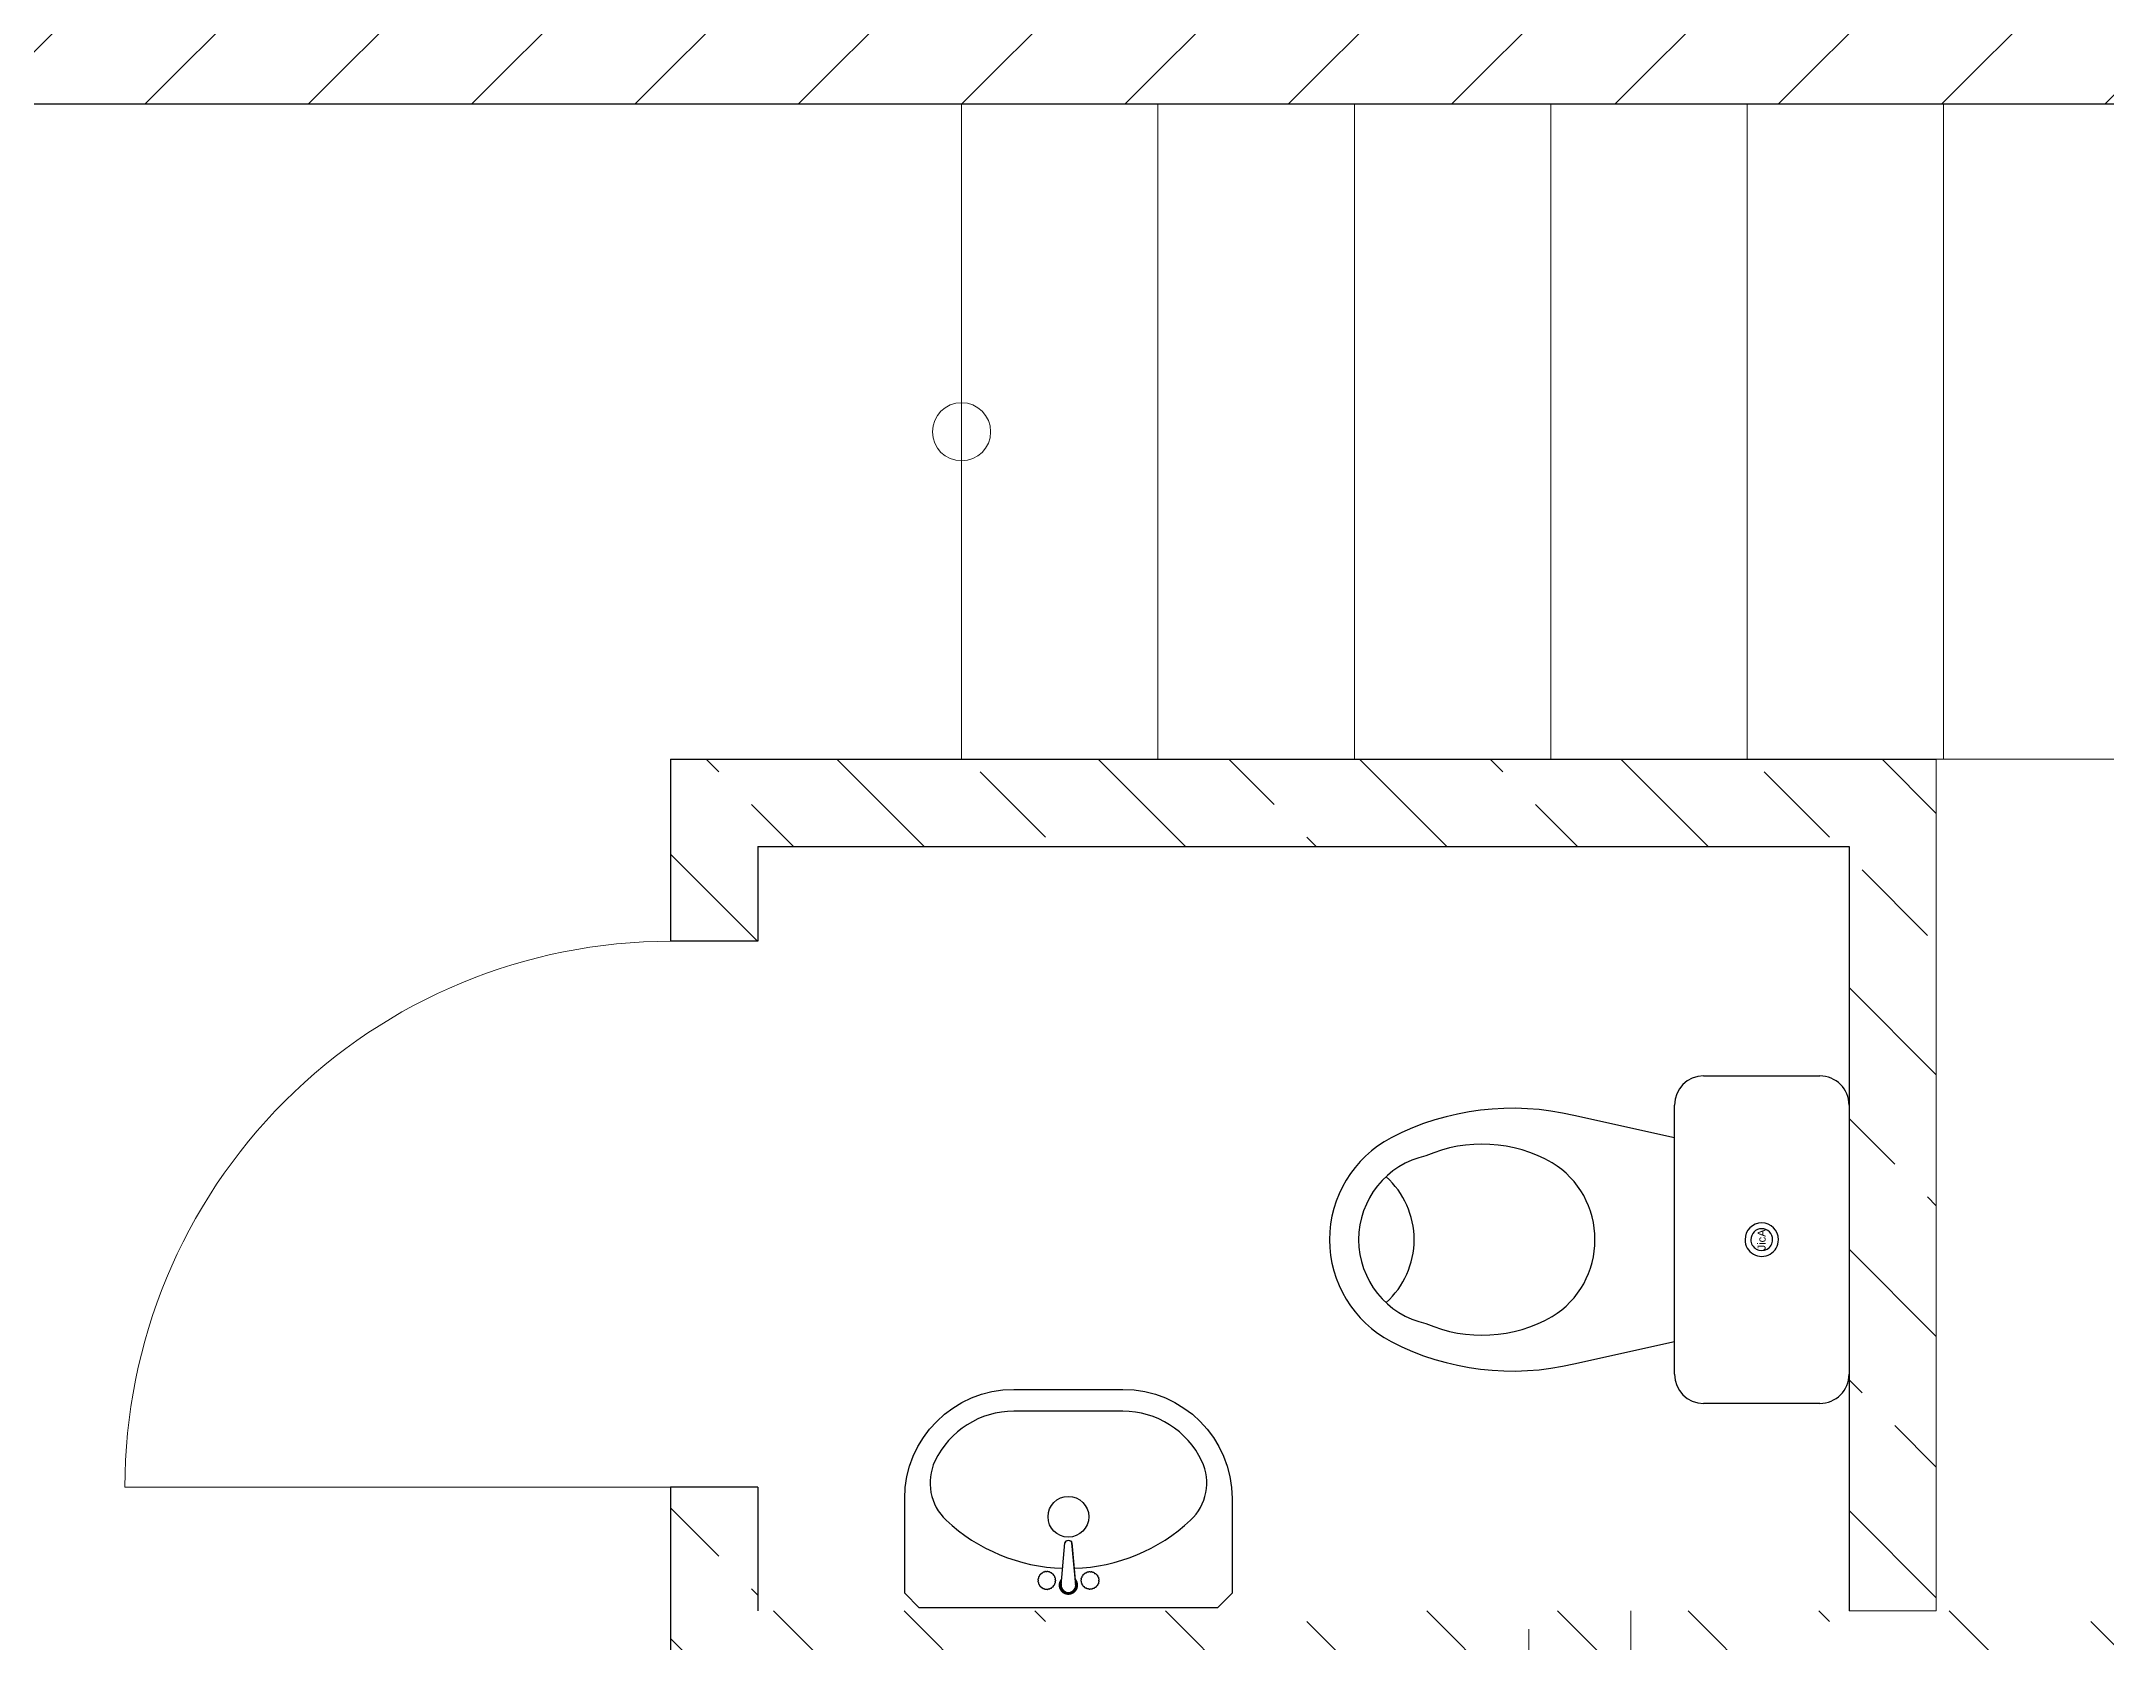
# Model space of a CAD drawing. Header units: millimetres. Extents: x -56498 to 234605, y -296269 to -29969.
# Drawn here: x 81597 to 84436, y -102224 to -100024 of the extents above; entities that cross this region are included whole.
import ezdxf

# ---------------------------------------------------------------- set-up
doc = ezdxf.new("R2010")
doc.units = ezdxf.units.MM
doc.header["$LTSCALE"] = 100
doc.linetypes.add('GOST2.303 4', pattern=[7, 5, -2, 0])
for name, color, linetype, lineweight in [('0.3', 7, 'Continuous', 30), ('Сантехника', 3, 'Continuous', 25), ('Тонкі 0.18', 142, 'Continuous', 18), ('Штрихові 0.18', 7, 'GOST2.303 4', 18), ('Штрихування 0.09', 253, 'Continuous', 9)]:
    doc.layers.add(name, color=color, linetype=linetype, lineweight=lineweight)
doc.styles.add('my stiyle', font='arial.ttf', dxfattribs={"height": 230})

# ---------------------------------------------------------------- blocks, each defined once
blk = doc.blocks.new('s_46')
at = {"ltscale": 600}
h = blk.add_hatch(color=256, dxfattribs=at)
edge = h.paths.add_edge_path()
edge.add_line((13.45184378023259, 62.04360352296499), (14.15927104179718, 54.09782096462732))
edge.add_ellipse((4.212458010588307, 52.31250418393756), major_axis=(-10.10576298371302, 2.475116312015591e-15), ratio=1, start_angle=540, end_angle=550.1754626554053, ccw=False)
edge.add_arc((4.212458010588307, 52.31250418393756), 10.10576298371302, 270, 360, ccw=False)
edge.add_line((4.212458010588307, 42.20674120020703), (4.212458010588307, 41.28018079043977))
edge.add_line((4.212458010588307, 41.28018079040339), (11.85106942148559, 41.28018079040339))
edge.add_arc((4.212458010588307, 52.31250418393756), 13.41866400745597, 664.6981342835142, 766.4847699121553)
h.paths.add_polyline_path([(4.212458010588307, 41.28018079040339), (-3.426153400272597, 41.28018079040339, 0.152566653256377), (4.212458010588307, 38.8938401764608)])
h.paths.add_polyline_path([(11.85106942144921, 41.28018079040339), (4.212458010588307, 41.28018079040339), (4.212458010588307, 38.8938401764608, 0.1525666532563772)])
h.paths.add_polyline_path([(-5.734355020395014, 54.09782096461277), (-5.026927758881357, 62.04360352296499, 0.4758332592079194), (-3.426153400272597, 41.28018079040339), (4.212458010588307, 41.28018079040339), (4.212458010588307, 42.20674120020703, -0.4672400657637396)])
for p, q in [((-5.893304973142222, 52.31250418385025), (-0.714987907151226, 110.4750654234667)), ((-5.893304973142222, 52.31250418385025), (-0.714987907151226, 110.4750654234667)), ((9.139903928502463, 110.475065423554), (14.15927104174625, 54.09782096461277)), ((14.31822099431884, 52.31250418385025), (9.139903928502463, 110.475065423554)), ((14.15927104174625, 54.09782096461277), (14.31822099431884, 52.31250418385025))]:
    blk.add_line(p, q, dxfattribs=at)
blk.add_lwpolyline([(-220.7875419894117, 171.2801807903452, -0.414213562373095), (-70.7875419894117, 321.2801807903452), (79.2124580105883, 321.2801807904325, -0.414213562373095), (229.2124580105883, 171.2801807904325), (229.2124580105883, 41.28018079040339), (209.2124580107047, 21.2801807904325), (-200.7875419893535, 21.28018079034518), (-220.7875419894117, 41.28018079040339)], format="xyb", close=True, dxfattribs=at)
blk.add_lwpolyline([(12.26164246437838, 75.41187665969483, 0.1816379869150311), (172.1859176590806, 141.538342154061, 0.3263505073803009), (187.6570333366981, 222.6589125997853, 0.2898144196813102), (79.21245801076293, 291.2801807904325), (-70.78754198923707, 291.2801807903452, 0.2898144196813102), (-179.2321173155215, 222.6589125996979, 0.3263505073803007), (-163.7610016377294, 141.538342154061, 0.1816379869150315), (-3.836726442852523, 75.41187665960751)], format="xyb", dxfattribs=at)
for points in [[(-16.83803374727722, 67.43055756771355), (-17.02338931558188, 67.50428807432763), (-17.22058725368697, 67.56961317334208), (-17.42189012444578, 67.6347039079701), (-17.61956049106084, 67.70773132116301), (-17.80586091603618, 67.79686645595939), (-17.97305396257434, 67.91028035557247), (-18.11578784312587, 68.05326030802098), (-18.23825336818118, 68.21955858168076), (-18.34702699835179, 68.40004368982045), (-18.44868519355077, 68.58558414605795), (-18.54980441438965, 68.76704846357461), (-18.65696112113073, 68.9353051558137), (-18.77673177386168, 69.08122273621848), (-18.91569283319404, 69.19566971814493), (-19.07841429975815, 69.27267628890695), (-19.26144033775199, 69.31891933156294), (-19.45930865121773, 69.34423740339116), (-19.66655694507062, 69.35846906132065), (-19.87772292352747, 69.37145286262967), (-20.0873442911543, 69.39302736415993), (-20.2899587523425, 69.43303112310241), (-20.48010401183274, 69.50130269664805), (-20.65391131333308, 69.60429419830325), (-20.81388605764369, 69.73491196823306), (-20.96412718523061, 69.8826759030926), (-21.10873363655992, 70.03710589953698), (-21.25180435174843, 70.18772185422131), (-21.39743827126222, 70.3240436638007), (-21.54973433539271, 70.43559122501756), (-21.71279148443136, 70.5118844343524), (-21.88955151231494, 70.54600451889564), (-22.07832762773614, 70.54527802669327), (-22.27627589285839, 70.52059283622657), (-22.4805523698451, 70.48283682571491), (-22.68831312085968, 70.44289787355228), (-22.89671420806553, 70.41166385821998), (-23.10291169380071, 70.40002265802468), (-23.30406164005399, 70.41886215136037), (-23.49802141042892, 70.4753938675276), (-23.68545357254334, 70.56212393892929), (-23.86772199510597, 70.66788214896224), (-24.04619054717477, 70.78149828102323), (-24.2222230976331, 70.89180211850908), (-24.39718351518968, 70.98762344472925), (-24.57243566872785, 71.05779204316786), (-24.74934342730558, 71.09113769704709), (-24.92903553397628, 71.08022740500746), (-25.11170022917213, 71.03257702605333), (-25.2972906283685, 70.95943963443278), (-25.48575984616764, 70.87206830448122), (-25.67706099752104, 70.7817161102721), (-25.87114719772944, 70.69963612605352), (-26.0679715613951, 70.63708142607356), (-26.26748720381875, 70.60530508466763), (-26.46941223740578, 70.61182491958607), (-26.67252476507565, 70.64921772302478), (-26.87536788737634, 70.70632503094384), (-27.07648470485583, 70.77198837930337), (-27.27441831788747, 70.8350493038015), (-27.46771182701923, 70.88434934031102), (-27.6549083327991, 70.90873002487933), (-27.83455093560042, 70.89703289329191), (-28.00620139669627, 70.84190539614065), (-28.17349611973623, 70.75121864315588), (-28.34109016874572, 70.63664965887438), (-28.51363860827405, 70.50987546765828), (-28.69579650234664, 70.38257309404435), (-28.89221891516354, 70.26641956248204), (-29.10756091127405, 70.17309189750813), (-29.3464775547036, 70.11426712348475), (-29.61160253512207, 70.0940409177856), (-29.89748404390411, 70.0861835690448), (-30.19664889771957, 70.05688401864609), (-30.50162391323829, 69.9723312081478), (-30.80493590747938, 69.79871407902101), (-31.09911169676343, 69.50222157256212), (-31.37667809793493, 69.0490426304168), (-31.63016192783834, 68.40536619405611), (-32.32050594605971, 68.4500712644367), (-32.84873653826071, 68.3918758847285), (-33.24226493795868, 68.25193804170704), (-33.52850237919483, 68.05141572232242), (-33.73486009566113, 67.8114669136994), (-33.88874932087492, 67.5532496026135), (-34.01758128887741, 67.29792177610216), (-34.14876723336056, 67.06664142102818), (-34.30371923936764, 66.87550954936887), (-34.47985279804561, 66.72039927294827), (-34.66858425136888, 66.59212672835565), (-34.86132994201034, 66.48150805244222), (-35.04950621211901, 66.37935938188457), (-35.22452940384392, 66.27649685335928), (-35.37781585985795, 66.16373660371755), (-35.50078192248475, 66.03189476963598), (-35.58785390376579, 65.87432967920904), (-35.64549799636006, 65.69456842611544), (-35.68319036299363, 65.49868029527715), (-35.7104071660433, 65.2927345718781), (-35.73662456823513, 65.08280054092756), (-35.77131873212056, 64.87494748734753), (-35.82396582007641, 64.67524469623459), (-35.90404199482873, 64.48976145259803), (-36.01774371694773, 64.3227640100813), (-36.15814863995183, 64.17130649695173), (-36.31505471485434, 64.0306400101108), (-36.47825989319244, 63.89601564637269), (-36.6375621263287, 63.76268450255156), (-36.78275936545106, 63.62589767554891), (-36.90364956192207, 63.48090626226622), (-36.99003066710429, 63.32296135951765), (-37.03518227743916, 63.14869254492805), (-37.04631056915969, 62.96024331927765), (-37.03410336375237, 62.7611356638954), (-37.00924848217983, 62.55489156045951), (-36.98243374592857, 62.34503299021162), (-36.96434697631048, 62.13508193491725), (-36.96567599463742, 61.92856037581805), (-36.99710862222128, 61.72899029450491), (-37.06570762058254, 61.53896291530691), (-37.16403551277472, 61.35734643402975), (-37.28102976223454, 61.18207828939194), (-37.40562783187488, 61.0110959201993), (-37.52676718513248, 60.84233676508302), (-37.63338528544409, 60.67373826284893), (-37.7144195958972, 60.50323785204091), (-37.75880757992854, 60.3287729715521), (-37.75920177751686, 60.14875038337777), (-37.72311503690435, 59.96345414296957), (-37.66177528270055, 59.77363762940513), (-37.58641044021351, 59.58005422132555), (-37.5082484340528, 59.38345729780849), (-37.43851718935184, 59.18460023758234), (-37.38844463089481, 58.98423641963745), (-37.36925868364051, 58.78311922278954), (-37.38844463089481, 58.58200202594162), (-37.43851718935184, 58.38163820799673), (-37.5082484340528, 58.18278114777058), (-37.58641044021351, 57.98618422425352), (-37.66177528287517, 57.79260081626126), (-37.72311503690435, 57.60278430260951), (-37.75920177751686, 57.4174880622013), (-37.75880757992854, 57.23746547402698), (-37.7144195958972, 57.06300059353816), (-37.63338528544409, 56.89250018273015), (-37.52676718530711, 56.72390168049606), (-37.40562783187488, 56.55514252537978), (-37.28102976223454, 56.38416015618714), (-37.16403551277472, 56.20889201154932), (-37.06570762058254, 56.02727553035947), (-36.99710862222128, 55.83724815107416), (-36.96567599463742, 55.63767806976102), (-36.96434697631048, 55.43115651066182), (-36.98243374592857, 55.22120545536745), (-37.00924848217983, 55.01134688520688), (-37.03410336375237, 54.80510278168367), (-37.04631056933431, 54.60599512638873), (-37.03518227743916, 54.41754590065102), (-36.99003066710429, 54.24327708606143), (-36.90364956192207, 54.08533218331286), (-36.78275936545106, 53.94034077003016), (-36.6375621263287, 53.80355394302751), (-36.47825989319244, 53.67022279920639), (-36.31505471502896, 53.53559843546827), (-36.15814863995183, 53.39493194862735), (-36.01774371712236, 53.24347443549777), (-35.90404199482873, 53.07647699298104), (-35.82396582007641, 52.89099374934449), (-35.77131873212056, 52.69129095823155), (-35.73662456823513, 52.48343790465151), (-35.71040716621792, 52.27350387370097), (-35.68319036299363, 52.06755815021461), (-35.64549799653469, 51.87167001946364), (-35.58785390376579, 51.69190876637003), (-35.50078192248475, 51.53434367594309), (-35.3778353385278, 51.40284301002976), (-35.22468523163116, 51.29247093791491), (-35.05003213009331, 51.19609060572111), (-34.86257656256203, 51.10656515930896), (-34.67101905716117, 51.01675774488831), (-34.48406014236389, 50.91953150840709), (-34.31040034646867, 50.80774959607515), (-34.15874019777402, 50.67427515375311), (-34.03505195630714, 50.5145333421824), (-33.93439480883535, 50.3341973797942), (-33.84909967368003, 50.14150249981321), (-33.77149746881332, 49.94468393520219), (-33.69391911290586, 49.75197691909852), (-33.60869552427903, 49.57161668455228), (-33.50815762107959, 49.41183846470085), (-33.38463632145431, 49.28087749250699), (-33.23284944484476, 49.18408373402781), (-33.05706241185544, 49.11526608630084), (-32.86392754490953, 49.06534817945794), (-32.66009716555709, 49.02525364354369), (-32.45222359569743, 48.98590610860265), (-32.24695915722987, 48.93822920459206), (-32.05095617187908, 48.8731465615565), (-31.870866961719, 48.78158180962782), (-31.71133844077121, 48.65761859554914), (-31.5689958925941, 48.50798063381808), (-31.43845919286832, 48.34255165536888), (-31.31434821744915, 48.17121539139771), (-31.19128284219187, 48.00385557310074), (-31.06388294277713, 47.85035593167413), (-30.92676839523483, 47.72060019822675), (-30.77455907507101, 47.62447210386745), (-30.60346923320321, 47.56846716045402), (-30.41609062027419, 47.54552800310194), (-30.21660936163971, 47.54520904741366), (-30.00921158283018, 47.55706470907899), (-29.79808340937598, 47.570649403875), (-29.58741096680751, 47.57551754757878), (-29.38138038065517, 47.56122355579282), (-29.18417777627474, 47.51732184420689), (-28.99883273948217, 47.43692629240104), (-28.8237486963626, 47.32738863455597), (-28.65617253311211, 47.19962006882997), (-28.49335113610141, 47.06453179311939), (-28.33253139152657, 46.9330350055825), (-28.1709601857583, 46.81604090429028), (-28.00588440499268, 46.72446068713907), (-27.83455093577504, 46.66920555219986), (-27.6549083327991, 46.65750842061243), (-27.46771182701923, 46.68188910518074), (-27.27441831788747, 46.73118914177758), (-27.07648470485583, 46.79425006627571), (-26.87536788755096, 46.85991341454792), (-26.67252476525027, 46.91702072246699), (-26.4694122375804, 46.95441352590569), (-26.26748720399337, 46.96093336082413), (-26.06797156156972, 46.9291570194182), (-25.87114719772944, 46.86660231943824), (-25.67706099769566, 46.78452233530697), (-25.48575984616764, 46.69417014101055), (-25.2972906283685, 46.60679881105898), (-25.11170022934675, 46.53366141943843), (-24.92903553397628, 46.4860110404843), (-24.74934342730558, 46.47510074844467), (-24.57243566890247, 46.5084464023239), (-24.3971835153643, 46.57861500076251), (-24.22222309780773, 46.67443632698269), (-24.0461905473494, 46.78474016446853), (-23.86772199528059, 46.89835629652953), (-23.68545357254334, 47.00411450656247), (-23.49802141060354, 47.09084457796416), (-23.30406164022861, 47.14737629413139), (-23.10291169380071, 47.16621578746708), (-22.89671420806553, 47.15457458727178), (-22.68831312085968, 47.12334057193948), (-22.4805523698451, 47.08340161977685), (-22.27627589285839, 47.04564560926519), (-22.07832762791077, 47.02096041871118), (-21.88955151248956, 47.02023392650881), (-21.71279148443136, 47.05435401113937), (-21.54973433539271, 47.1306472204742), (-21.39743827126222, 47.24219478160376), (-21.25180435174843, 47.37851659118314), (-21.10873363655992, 47.52913254586747), (-20.96412718540523, 47.68356254231185), (-20.81388605764369, 47.83132647717139), (-20.65391131333308, 47.9619442471012), (-20.48010401200736, 48.06493574884371), (-20.28995875251712, 48.13320732230204), (-20.0873442911543, 48.17321108133183), (-19.87772292352747, 48.1947855828621), (-19.66655694507062, 48.2077693840838), (-19.45930865139235, 48.2220010421006), (-19.26144033775199, 48.24731911384151), (-19.07841429993277, 48.29356215667212), (-18.91569283319404, 48.37056872743415), (-18.77673177403631, 48.4850157093606), (-18.65696112113073, 48.63093328976538), (-18.54980441456428, 48.79918998200446), (-18.4486851937254, 48.98065429960843), (-18.34702699835179, 49.16619475575862), (-18.2382533683558, 49.34667986398563), (-18.11578784312587, 49.5129781376454), (-17.97305396274896, 49.65595809000661), (-17.8058609162108, 49.76937198961969), (-17.61956049106084, 49.85850712450338), (-17.4218901246204, 49.93153453769628), (-17.22058725368697, 49.996625272237), (-17.02338931558188, 50.06195037133875), (-16.83803374727722, 50.13568087795284), (-16.67225798609434, 50.22598783511785), (-16.53379946883069, 50.34104228604701), (-16.42766593385022, 50.48645191569813), (-16.34794632298872, 50.65757097714231), (-16.28599987912457, 50.84719036528259), (-16.23318584513618, 51.04810097528389), (-16.18086346407654, 51.25309370196192), (-16.12039197882405, 51.4549594403943), (-16.04313063243171, 51.64648908557137), (-15.94043866742868, 51.82047353248345), (-15.8067031877581, 51.97190354572376), (-15.64842273970135, 52.10456936812261), (-15.47512373042991, 52.22446111202589), (-15.29633256676607, 52.33756888969219), (-15.12157565605594, 52.44988281364203), (-14.96037940529641, 52.567392996134), (-14.82227022130974, 52.69608954960131), (-14.71677451161668, 52.84196258638985), (-14.65013726119651, 53.00919824198354), (-14.61547776852967, 53.19476674450561), (-14.60263391025364, 53.39383434504271), (-14.60144356318051, 53.60156729485607), (-14.60174460412236, 53.81313184503233), (-14.59337490954204, 54.02369424700737), (-14.566172356077, 54.22842075169319), (-14.50997482053936, 54.42247761052568), (-14.41809999983525, 54.6024088327249), (-14.29778487142175, 54.77026946117985), (-14.1597462335485, 54.92949229647638), (-14.01470088359201, 55.08351013963693), (-13.87336561962729, 55.23575579150929), (-13.74645723938011, 55.38966205302859), (-13.64469254092546, 55.54866172495531), (-13.5787883218145, 55.71618760822457), (-13.55583441938506, 55.89474125843844), (-13.56841282837559, 56.08309925056528), (-13.60547858278733, 56.27910691397847), (-13.65598671662156, 56.48060957840062), (-13.70889226370491, 56.68545257346705), (-13.7531502583879, 56.89148122872575), (-13.7777157346718, 57.09654087381205), (-13.77154372638324, 57.29847683827393), (-13.72730239736848, 57.49560352915432), (-13.65251243085368, 57.68811166286469), (-13.55840763938613, 57.8766610333987), (-13.45622183586238, 58.06191143448814), (-13.35718883317895, 58.24452266012668), (-13.27254244388314, 58.42515450413339), (-13.2135164810461, 58.60446676041465), (-13.19134475721512, 58.78311922278954), (-13.2135164810461, 58.96177168516442), (-13.27254244388314, 59.14108394144569), (-13.35718883317895, 59.3217157854524), (-13.45622183586238, 59.50432701109094), (-13.55840763938613, 59.68957741218037), (-13.65251243085368, 59.87812678271439), (-13.72730239736848, 60.07063491642475), (-13.77154372638324, 60.26776160730515), (-13.7777157346718, 60.46969757176703), (-13.7531502583879, 60.67475721685332), (-13.70889226370491, 60.88078587211203), (-13.65598671662156, 61.08562886717846), (-13.60547858278733, 61.28713153160061), (-13.56841282837559, 61.48313919501379), (-13.55583441938506, 61.67149718714063), (-13.5787883218145, 61.8500508373545), (-13.64469254092546, 62.01757672062377), (-13.74645723938011, 62.17657639255049), (-13.87336561962729, 62.33048265406978), (-14.01470088359201, 62.48272830594215), (-14.15974623337388, 62.63674614910269), (-14.29778487142175, 62.79596898448654), (-14.41809999983525, 62.96382961285417), (-14.50997482053936, 63.14376083514071), (-14.566172356077, 63.33781769388588), (-14.59337490936741, 63.5425441985717), (-14.60174460412236, 63.75310660054674), (-14.60144356318051, 63.96467115081032), (-14.60263391025364, 64.17240410053637), (-14.61547776835505, 64.37147170116077), (-14.65013726102188, 64.55704020359553), (-14.71677451144205, 64.72427585918922), (-14.82227022130974, 64.87014889597776), (-14.96037940529641, 64.99884544944507), (-15.12157565605594, 65.11635563193704), (-15.29633256676607, 65.22866955588688), (-15.47512373042991, 65.3417773336405), (-15.64842273970135, 65.46166907745646), (-15.8067031877581, 65.59433489985531), (-15.94043866742868, 65.74576491309563), (-16.04313063225709, 65.9197493600077), (-16.12039197882405, 66.11127900527208), (-16.18086346407654, 66.31314474370447), (-16.23318584513618, 66.5181374703825), (-16.28599987912457, 66.71904808029649), (-16.34794632298872, 66.90866746843676), (-16.42766593385022, 67.07978652988095), (-16.53379946883069, 67.22519615953206), (-16.67225798609434, 67.34025061046123)], [(22.08090273779817, 61.08562886709115), (22.03039460413856, 61.2871315315133), (21.99332884972682, 61.48313919501379), (21.9807504407363, 61.67149718705332), (22.00370434316574, 61.85005083726719), (22.06960856210208, 62.01757672053645), (22.17137326073134, 62.17657639246318), (22.29828164080391, 62.33048265398247), (22.43961690476863, 62.48272830585483), (22.58466225472512, 62.63674614901538), (22.72270089277299, 62.79596898439922), (22.84301602118649, 62.96382961276686), (22.93489084189059, 63.1437608350534), (22.99108837742824, 63.33781769379857), (23.01829093071865, 63.5425441985717), (23.0266606254736, 63.75310660045943), (23.02635958453175, 63.96467115072301), (23.02754993160488, 64.17240410053637), (23.04039378970629, 64.37147170107346), (23.07505328237312, 64.55704020350822), (23.14169053279329, 64.72427585910191), (23.24718624266097, 64.87014889589045), (23.38529542664764, 64.99884544935776), (23.54649167740718, 65.11635563193704), (23.72124858811731, 65.22866955579957), (23.90003975178115, 65.34177733355318), (24.07333876105258, 65.46166907736915), (24.23161920910934, 65.594334899768), (24.36535468877992, 65.74576491300832), (24.46804665360833, 65.9197493600077), (24.54530800017528, 66.11127900518477), (24.60577948542777, 66.31314474361716), (24.65810186648741, 66.51813747029519), (24.71091590047581, 66.71904808020918), (24.77286234433996, 66.90866746834945), (24.85258195520146, 67.07978652979364), (24.95871549018193, 67.22519615953206), (25.09717400744557, 67.34025061046123), (25.26294976862846, 67.43055756771355), (25.44830533693312, 67.50428807432763), (25.64550327503821, 67.56961317334208), (25.84680614579702, 67.6347039079701), (26.04447651241207, 67.70773132116301), (26.23077693756204, 67.79686645595939), (26.3979699841002, 67.91028035557247), (26.54070386447711, 68.05326030802098), (26.66316938970704, 68.21955858168076), (26.77194301970303, 68.40004368982045), (26.87360121507663, 68.58558414605795), (26.97472043591551, 68.76704846357461), (27.08187714248197, 68.9353051558137), (27.20164779538754, 69.08122273621848), (27.34060885454528, 69.19566971814493), (27.50333032128401, 69.27267628890695), (27.68635635910323, 69.31891933165025), (27.88422467274358, 69.34423740347847), (28.09147296642186, 69.35846906140796), (28.30263894487871, 69.37145286262967), (28.51226031250553, 69.39302736424725), (28.71487477386836, 69.43303112318972), (28.90502003318397, 69.50130269673537), (29.07882733468432, 69.60429419839056), (29.23880207899492, 69.73491196832038), (29.38904320658185, 69.88267590317992), (29.53364965791116, 70.0371058996243), (29.67672037309967, 70.18772185430862), (29.82235429261345, 70.324043663888), (29.97465035674395, 70.43559122501756), (30.1377075057826, 70.51188443443971), (30.31446753366617, 70.54600451898295), (30.50324364908738, 70.54527802678058), (30.70119191420963, 70.52059283622657), (30.90546839119634, 70.48283682571491), (31.11322914221091, 70.4428978736396), (31.32163022941677, 70.41166385830729), (31.52782771515194, 70.400022658112), (31.72897766157985, 70.41886215144768), (31.92293743178016, 70.4753938675276), (32.11036959389457, 70.56212393892929), (32.29263801663183, 70.66788214896224), (32.47110656870063, 70.78149828102323), (32.64713911898434, 70.89180211850908), (32.82209953654092, 70.98762344481656), (32.99735169025371, 71.05779204316786), (33.17425944865681, 71.09113769704709), (33.35395155532751, 71.08022740500746), (33.53661625069799, 71.03257702605333), (33.72220664971974, 70.9594396345201), (33.91067586751888, 70.87206830448122), (34.1019770190469, 70.7817161102721), (34.29606321908068, 70.69963612605352), (34.49288758292096, 70.63708142616088), (34.69240322534461, 70.60530508466763), (34.89432825893164, 70.61182491958607), (35.09744078660151, 70.64921772302478), (35.3002839089022, 70.70632503103116), (35.50140072620707, 70.77198837930337), (35.6993343392387, 70.8350493038015), (35.89262784837047, 70.88434934039833), (36.07982435415033, 70.90873002487933), (36.25946695695166, 70.89703289329191), (36.43111741804751, 70.84190539614065), (36.59841214108746, 70.75121864315588), (36.76600619009696, 70.63664965887438), (36.93855462962529, 70.50987546765828), (37.12071252369788, 70.38257309404435), (37.3171349366894, 70.26641956248204), (37.53247693262529, 70.17309189750813), (37.77139357605483, 70.11426712348475), (38.03651855647331, 70.0940409177856), (38.32240006525535, 70.0861835690448), (38.62156491907081, 70.05688401864609), (38.92653993476415, 69.9723312081478), (39.22985192883061, 69.7987140789337), (39.52402771811467, 69.50222157256212), (39.80159411928616, 69.0490426304168), (40.05507794918958, 68.4053661939688), (40.74542196741095, 68.4500712644367), (41.27365255961195, 68.3918758846412), (41.66718095948454, 68.25193804161972), (41.95341840054607, 68.05141572232242), (42.15977611701237, 67.8114669136121), (42.31366534240078, 67.5532496025262), (42.44249731022865, 67.29792177601485), (42.5736832547118, 67.06664142094087), (42.72863526071887, 66.87550954936887), (42.90476881939685, 66.72039927286096), (43.09350027272012, 66.59212672826834), (43.28624596336158, 66.48150805235491), (43.47442223347025, 66.37935938179726), (43.64944542536978, 66.27649685335928), (43.80273188138381, 66.16373660371755), (43.92569794383598, 66.03189476963598), (44.01276992511703, 65.87432967912173), (44.0704140177113, 65.69456842602813), (44.10810638434486, 65.49868029527715), (44.13532318739453, 65.2927345718781), (44.16154058958637, 65.08280054084025), (44.1962347534718, 64.87494748726021), (44.24888184142765, 64.67524469614727), (44.32895801617997, 64.48976145251072), (44.44265973829897, 64.32276400999399), (44.58306466130307, 64.17130649695173), (44.73997073620558, 64.03064001002349), (44.90317591454368, 63.89601564628538), (45.06247814767994, 63.76268450246425), (45.20767538680229, 63.6258976754616), (45.3285655832733, 63.48090626217891), (45.41494668845553, 63.32296135943034), (45.4600982987904, 63.14869254484074), (45.47122659051092, 62.96024331919034), (45.45901938492898, 62.76113566380809), (45.43416450353106, 62.5548915603722), (45.40734976727981, 62.34503299021162), (45.38926299766172, 62.13508193482994), (45.39059201598866, 61.92856037573074), (45.42202464357251, 61.7289902944176), (45.49062364193378, 61.5389629152196), (45.58895153412595, 61.35734643394244), (45.70594578341115, 61.18207828939194), (45.83054385322612, 61.01109592011198), (45.95168320648372, 60.84233676508302), (46.05830130679533, 60.67373826276162), (46.13933561724843, 60.50323785204091), (46.18372360127978, 60.32877297146479), (46.1841177988681, 60.14875038329046), (46.14803105825558, 59.96345414296957), (46.08669130405178, 59.77363762931782), (46.01132646156475, 59.58005422123824), (45.93316445540404, 59.38345729772118), (45.86343321070308, 59.18460023749503), (45.81336065224605, 58.98423641955014), (45.79417470499175, 58.78311922270223), (45.81336065224605, 58.58200202585431), (45.86343321070308, 58.38163820790942), (45.93316445540404, 58.18278114777058), (46.01132646156475, 57.98618422416621), (46.08669130405178, 57.79260081617394), (46.14803105808096, 57.6027843025222), (46.1841177988681, 57.4174880622013), (46.18372360127978, 57.23746547393966), (46.13933561724843, 57.06300059345085), (46.05830130679533, 56.89250018273015), (45.95168320648372, 56.72390168040874), (45.83054385322612, 56.55514252529247), (45.70594578341115, 56.38416015609982), (45.58895153412595, 56.20889201154932), (45.49062364193378, 56.02727553027216), (45.42202464339789, 55.83724815107416), (45.39059201598866, 55.63767806976102), (45.38926299766172, 55.43115651066182), (45.40734976727981, 55.22120545528014), (45.43416450335644, 55.01134688511956), (45.45901938492898, 54.80510278159636), (45.47122659051092, 54.60599512630142), (45.4600982987904, 54.41754590056371), (45.41494668845553, 54.24327708597411), (45.32856558309868, 54.08533218322555), (45.20767538662767, 53.94034076994285), (45.06247814750532, 53.8035539429402), (44.90317591454368, 53.67022279920639), (44.73997073620558, 53.53559843538096), (44.58306466130307, 53.39493194854003), (44.44265973829897, 53.24347443541046), (44.32895801617997, 53.07647699298104), (44.24888184125302, 52.89099374934449), (44.19623475329718, 52.69129095823155), (44.16154058958637, 52.48343790465151), (44.13532318739453, 52.27350387361366), (44.10810638434486, 52.06755815021461), (44.0704140177113, 51.87167001946364), (44.01276992511703, 51.69190876628272), (43.92569794366136, 51.53434367585578), (43.80275135970442, 51.40284301002976), (43.64960125280777, 51.29247093791491), (43.47494815144455, 51.1960906056338), (43.28749258373864, 51.10656515922165), (43.09593507851241, 51.016757744801), (42.90897616371512, 50.91953150840709), (42.73531636764528, 50.80774959598784), (42.58365621895064, 50.67427515375311), (42.45996797765838, 50.5145333421824), (42.35931083018659, 50.3341973797942), (42.27401569485664, 50.14150249981321), (42.19641349016456, 49.94468393520219), (42.1188351342571, 49.75197691909852), (42.03361154545564, 49.57161668455228), (41.9330736422562, 49.41183846461354), (41.80955234280555, 49.28087749250699), (41.65776546602137, 49.1840837339405), (41.48197843320668, 49.11526608630084), (41.28884356608614, 49.06534817945794), (41.0850131867337, 49.02525364354369), (40.87713961687405, 48.98590610851534), (40.67187517840648, 48.93822920459206), (40.47587219323032, 48.8731465615565), (40.29578298289562, 48.78158180962782), (40.13625446194783, 48.65761859554914), (39.99391191377072, 48.50798063373077), (39.86337521404494, 48.34255165528157), (39.73926423862576, 48.17121539139771), (39.61619886336848, 48.00385557310074), (39.48879896395374, 47.85035593167413), (39.35168441641144, 47.72060019813944), (39.19947509624762, 47.62447210378014), (39.02838525455445, 47.56846716045402), (38.8410066414508, 47.54552800310194), (38.64152538281633, 47.54520904732635), (38.43412760400679, 47.55706470907899), (38.22299943072721, 47.570649403875), (38.01232698798412, 47.57551754757878), (37.80629640183179, 47.56122355579282), (37.60909379745135, 47.51732184420689), (37.42374876065878, 47.43692629240104), (37.24866471753921, 47.32738863455597), (37.08108855428873, 47.19962006882997), (36.91826715727802, 47.06453179311939), (36.75744741270319, 46.93303500566981), (36.59587620693492, 46.81604090429028), (36.4308004261693, 46.72446068713907), (36.25946695695166, 46.66920555228717), (36.07982435397571, 46.65750842061243), (35.89262784837047, 46.68188910518074), (35.6993343392387, 46.73118914177758), (35.50140072620707, 46.79425006627571), (35.30028390872758, 46.85991341454792), (35.09744078642689, 46.91702072246699), (34.89432825875701, 46.954413525993), (34.69240322516998, 46.96093336082413), (34.49288758274633, 46.9291570194182), (34.29606321908068, 46.86660231943824), (34.10197701887228, 46.78452233530697), (33.91067586734425, 46.69417014109786), (33.72220664971974, 46.60679881105898), (33.53661625052337, 46.53366141943843), (33.35395155515289, 46.4860110404843), (33.17425944865681, 46.47510074844467), (32.99735169007909, 46.50844640241121), (32.82209953654092, 46.57861500076251), (32.64713911898434, 46.67443632707), (32.47110656852601, 46.78474016446853), (32.2926380164572, 46.89835629661684), (32.11036959389457, 47.00411450664978), (31.92293743178016, 47.09084457805147), (31.72897766140522, 47.14737629413139), (31.52782771497732, 47.16621578746708), (31.32163022941677, 47.15457458727178), (31.11322914203629, 47.12334057193948), (30.90546839102171, 47.08340161986416), (30.70119191420963, 47.0456456093525), (30.50324364908738, 47.0209604187985), (30.31446753366617, 47.02023392659612), (30.1377075057826, 47.05435401113937), (29.97465035674395, 47.13064722056151), (29.82235429261345, 47.24219478169107), (29.67672037309967, 47.37851659127045), (29.53364965791116, 47.52913254595478), (29.38904320658185, 47.68356254239916), (29.2388020788203, 47.8313264772587), (29.0788273345097, 47.96194424718851), (28.90502003318397, 48.06493574893102), (28.71487477369374, 48.13320732238935), (28.51226031250553, 48.17321108133183), (28.30263894487871, 48.19478558294941), (28.09147296642186, 48.20776938417112), (27.88422467256896, 48.22200104218791), (27.68635635892861, 48.24731911392882), (27.50333032110939, 48.29356215667212), (27.34060885454528, 48.37056872743415), (27.20164779521292, 48.4850157093606), (27.08187714248197, 48.63093328976538), (26.97472043574089, 48.79918998200446), (26.87360121490201, 48.98065429960843), (26.77194301952841, 49.16619475575862), (26.66316938953241, 49.34667986398563), (26.54070386447711, 49.51297813755809), (26.39796998392558, 49.65595809000661), (26.23077693738742, 49.76937198961969), (26.04447651223745, 49.85850712450338), (25.84680614579702, 49.93153453769628), (25.64550327486359, 49.996625272237), (25.44830533675849, 50.06195037133875), (25.26294976862846, 50.13568087795284), (25.09717400727095, 50.22598783520516), (24.95871549018193, 50.34104228604701), (24.85258195520146, 50.48645191561081), (24.77286234416533, 50.657570977055), (24.71091590030119, 50.84719036519527), (24.65810186648741, 51.04810097519658), (24.60577948542777, 51.2530937018746), (24.54530800017528, 51.45495944030699), (24.46804665360833, 51.64648908548406), (24.36535468877992, 51.82047353239614), (24.23161920910934, 51.97190354572376), (24.07333876105258, 52.1045693680353), (23.90003975160653, 52.22446111193858), (23.72124858811731, 52.33756888960488), (23.54649167740718, 52.44988281355472), (23.38529542647302, 52.56739299604669), (23.24718624266097, 52.696089549514), (23.14169053279329, 52.84196258630254), (23.07505328237312, 53.00919824189623), (23.04039378970629, 53.1947667444183), (23.02754993160488, 53.39383434495539), (23.02635958453175, 53.60156729476876), (23.02666062529897, 53.81313184503233), (23.01829093071865, 54.02369424692006), (22.99108837725362, 54.22842075169319), (22.93489084171597, 54.42247761043836), (22.84301602101186, 54.6024088327249), (22.72270089277299, 54.77026946109254), (22.58466225472512, 54.92949229638907), (22.43961690476863, 55.08351013963693), (22.29828164080391, 55.23575579150929), (22.17137326073134, 55.38966205294128), (22.06960856210208, 55.548661724868), (22.00370434316574, 55.71618760813726), (21.9807504407363, 55.89474125843844), (21.99332884972682, 56.08309925047797), (22.03039460413856, 56.27910691389116), (22.08090273779817, 56.48060957840062), (22.13380828505615, 56.68545257346705), (22.17806627973914, 56.89148122872575), (22.20263175602304, 57.09654087381205), (22.19645974773448, 57.29847683827393), (22.15221841871971, 57.49560352915432), (22.07742845220491, 57.68811166286469), (21.98332366073737, 57.87666103331139), (21.88113785721362, 58.06191143448814), (21.78210485453019, 58.24452266012668), (21.69745846523438, 58.42515450413339), (21.63843250239734, 58.60446676032734), (21.61626077856636, 58.78311922270223), (21.63843250239734, 58.96177168507711), (21.69745846523438, 59.14108394135837), (21.78210485453019, 59.32171578536509), (21.88113785721362, 59.50432701100362), (21.98332366073737, 59.68957741209306), (22.07742845220491, 59.87812678262708), (22.15221841871971, 60.07063491633744), (22.19645974773448, 60.26776160721784), (22.20263175602304, 60.46969757167972), (22.17806627973914, 60.67475721676601), (22.13380828505615, 60.88078587202472)]]:
    blk.add_lwpolyline(points, close=True, dxfattribs=at)
blk.add_circle((4.212458010588307, 146.2801807904034), 28, dxfattribs=at)
for centre, radius, start, end in [((4.212458010588307, 108.2109541267855), 5.422722861947412, 24.67830004152974, 155.3216999584702), ((4.212458010588307, 52.31250418393756), 10.10576298371234, 169.8245373479931, 0)]:
    blk.add_arc(centre, radius, start, end, dxfattribs=at)
for centre, major_axis, ratio, start_param, end_param in [((4.21245801076293, 110.475065423554), (-4.92744591785971, 1.206836315825427e-15), 0.6410240960233505, 3.141592653589793, 6.283185307179586), ((4.212458010588307, 52.31250418393756), (-10.10576298371302, 2.475116312015591e-15), 1, 6.105589980929039, 9.602373287019926)]:
    blk.add_ellipse(centre, major_axis=major_axis, ratio=ratio, start_param=start_param, end_param=end_param, dxfattribs=at)
blk = doc.blocks.new('унитаз')
for p, q in [((259215.1623446682, 170815.5027025029), (259245.5506371266, 170677.427963001)), ((259525.5506371257, 170677.4279631314), (259555.9389294592, 170815.5027026616)), ((259200.5506371285, 170677.4279629801), (259570.5506371275, 170677.4279631524)), ((259245.5506371266, 170677.427963001), (259525.5506371257, 170677.4279631314)), ((259160.5506372207, 170477.4279629498), (259160.5506371462, 170637.4279629533)), ((259610.5506371471, 170637.4279631628), (259610.5506372216, 170477.4279631593)), ((259570.5506372409, 170437.4279631617), (259200.5506372386, 170437.4279629894))]:
    blk.add_line(p, q)
for centre, radius, start, end in [((259385.5506369789, 170993.5108618765), 158.0348260988592, 27.63990574865496, 152.3600943050849), ((259385.5506369777, 170993.5108618823), 118.0348260990722, 90.00000002668041, 167.5531139220824), ((259385.5506369802, 170993.5108618823), 118.0348260990643, 12.44688613218076, 90.00000002668041), ((259566.2906054974, 170900.5450325233), 361.2800208263351, 152.5965567275668, 193.614715183439), ((259385.5506369054, 171151.5456879754), 116.3242044922501, 221.9423215551574, 318.0576784991306), ((259204.8106685489, 170900.5450323501), 361.2800208269787, 346.3852848715626, 27.40344332616439), ((259448.8121051806, 170941.8057266566), 194.47770087199, 156.6291123865128, 209.7404366945216), ((259322.2891688255, 170941.8057265977), 194.4777008719886, 330.2595633592545, 23.37088766428503), ((259385.0701495162, 170910.1519253279), 123.4984632315663, 211.6597218910967, 270.2229175797353), ((259386.0311245194, 170910.1519253284), 123.4984632315313, 269.7770824736252, 328.3402781626493), ((259200.5506371507, 170637.4279629754), 40.0000000045402, 90.00000003335056, 180.0000000333505), ((259570.5506371426, 170637.4279631477), 40.0000000045402, 2.001031983402173e-08, 90.0000000200103), ((259385.550637182, 170557.4279630562), 23.00000000104774, 90.00000002668041, 270.0000000266804), ((259385.550637182, 170557.4279630562), 23.00000000104774, 270.0000000266804, 90.00000002668041), ((259385.550637182, 170557.4279630562), 14.99999999941792, 90.00000002668041, 270.0000000266804), ((259385.550637182, 170557.4279630562), 14.99999999941792, 270.0000000266804, 90.00000002668041), ((259200.5506372107, 170477.4279629794), 39.99999998998828, 180.0000000400206, 270.0000000400206), ((259570.5506372316, 170477.4279631517), 39.99999998998828, 270.0000000133402, 1.334021322268115e-08)]:
    blk.add_arc(centre, radius, start, end)
at = {"extrusion": (0, 0, -1), "style": 'my stiyle', "text_generation_flag": 4}
blk.add_text('JicA', height=11, rotation=179.9999999733196, dxfattribs=at).set_placement((-259370.7006371848, 170552.1326015256))

msp = doc.modelspace()

# ---------------------------------------------------------------- hatches: boundary and pattern name
at = {"layer": 'Штрихування 0.09'}
h = msp.add_hatch(dxfattribs=at)
h.set_pattern_fill('ANSI31', color=256, scale=50, style=0)
h.set_pattern_definition([(45, (0, 0), (-112.2532015133644, 112.2532015133644), [])])
h.paths.add_polyline_path([(85582.29039279303, -97720.35864699364), (85382.29039279287, -97720.35864699364), (85382.29039279293, -98540.35864699363), (85382.29039279294, -98810.35864699373), (85382.29039279302, -99710.35864699373), (84482.29039279303, -99710.35864699373), (84212.29039279303, -99710.35864699369), (83942.2903927931, -99710.35864699369), (83672.29039279318, -99710.35864699369), (83402.29039279325, -99710.35864699369), (83132.29039279332, -99710.35864699369), (82862.29039279332, -99710.35864699369), (81462.29039279334, -99710.3586469937), (81462.29039279331, -99910.35864699377), (85582.29039279302, -99910.35864699377)])
h.paths.add_polyline_path([(85582.29039279303, -99910.35864699376), (81462.29039279331, -99910.35864699377), (81462.2903927933, -100110.3586469938), (85382.29039279303, -100110.3586469937), (85382.29039279303, -101010.3586469938), (85382.29039279293, -101280.3586469938), (85382.29039279284, -102100.3287935255), (85582.29039282903, -102100.3287935255)])
h.paths.add_polyline_path([(91652.29039279277, -99910.35864699377), (91652.29039279274, -99710.35864699376), (85782.29039279303, -99710.35864699374), (85782.29039279319, -97720.35864699364), (85582.29039279303, -97720.35864699366), (85582.29039279302, -99910.35864699374)])
h.paths.add_polyline_path([(91652.29039279277, -100110.3586469938), (91652.29039279275, -99910.35864699377), (85582.29039279302, -99910.35864699376), (85582.29039282903, -102100.3287935255), (85782.29039279322, -102100.3287935255), (85782.29039279303, -100110.3586469938)])
h = msp.add_hatch(dxfattribs=at)
h.set_pattern_fill('ANSI33', color=256, scale=40, angle=90, style=0)
h.set_pattern_definition([(135, (0, 0), (-179.6051224213831, -179.605122421383), []), (135, (1.099764666451101e-14, 179.6052), (-179.6051224213831, -179.605122421383), [127, -63.5])])
h.paths.add_polyline_path([(85382.29039279303, -102180.3586469939), (84482.290392793, -102180.3586469939), (84518.2903920537, -102300.3586445296), (85382.29039279303, -102300.3586469939)])
h.paths.add_polyline_path([(84482.290392793, -102180.3586469939), (83782.29039279303, -102180.358646994), (83782.29039279302, -102300.3586469939), (84484.86141356858, -102300.3586469939), (84484.86141355685, -102300.3586444343), (84518.29039205372, -102300.3586445296)])
h.paths.add_polyline_path([(83782.29039279303, -102180.3586469939), (83642.29039279303, -102180.3586469939), (83642.29039279305, -102300.358646994), (83782.29039279303, -102300.3586469939)])
h.paths.add_polyline_path([(83642.29039279302, -102180.3586469939), (82582.29039279303, -102180.358646994), (82582.29039279303, -102010.3586469939), (82462.29039279306, -102010.3586469939), (82462.29039279306, -102300.358646994), (82462.29039279306, -103070.358646994), (82586.77001078875, -103194.8382649897), (82671.62282453112, -103109.9854512473), (82582.29039279305, -103020.6530195092), (82582.29039279305, -102300.358646994), (83642.29039279303, -102300.3586469939)])
h.paths.add_polyline_path([(85382.29039279303, -103800.3586469939), (83361.99602027777, -103800.358646994), (83272.66358853967, -103711.0262152559), (83187.81077479731, -103795.8790289982), (83312.29039279297, -103920.3586469939), (85382.29039279303, -103920.3586469939)])
h.paths.add_polyline_path([(82462.29039279302, -101260.3586469939), (82582.29039279297, -101260.3586469939), (82462.29039279302, -101260.3586469939), (82462.29039279296, -101010.358646994), (84202.29039279303, -101010.358646994), (84202.29039279303, -102180.3586469939), (84082.29039279303, -102180.3586469939), (84082.29039279303, -101130.3586469938), (82582.29039279303, -101130.3586469938), (82582.29039279305, -101260.3586469939)])

# ---------------------------------------------------------------- linework, layer by layer
at = {"layer": '0.3'}
for p, q in [((85382.290392793, -100110.3586469938), (76182.29039279303, -100110.3586469938)), ((85382.290392793, -100110.3586469938), (76182.29039279303, -100110.3586469938)), ((82462.29039279296, -101010.3586469938), (84202.29039279303, -101010.3586469939)), ((82462.29039279296, -101010.358646994), (82462.29039279297, -101260.3586469939)), ((82582.29039279303, -101130.3586469938), (84082.29039279302, -101130.358646994)), ((82582.29039279294, -101130.3586469938), (82582.29039279297, -101260.3586469939)), ((84082.29039279303, -101130.3586469938), (84082.29039279303, -102180.3586469939)), ((82582.290392793, -101260.3586469939), (82462.29039279302, -101260.3586469939)), ((82462.29039279306, -102010.3586469939), (82462.29039279306, -102300.358646994)), ((82582.290392793, -102010.3586469939), (82462.29039279302, -102010.3586469939)), ((82582.29039279303, -102010.3586469939), (82582.29039279303, -102180.358646994))]:
    msp.add_line(p, q, dxfattribs=at)
at = {"layer": 'Тонкі 0.18'}
msp.add_line((81712.29039279303, -102010.3586469939), (82462.29039279302, -102010.3586469939), dxfattribs=at)
for points in [[(83132.29039279332, -101010.3586469938), (82862.29039279332, -101010.3586469938), (82862.29039279332, -100110.3586469938), (83132.29039279332, -100110.3586469938)], [(83402.29039279332, -101010.3586469938), (83132.29039279332, -101010.3586469938), (83132.29039279332, -100110.3586469938), (83402.29039279332, -100110.3586469938)], [(83672.29039279325, -101010.3586469938), (83402.29039279325, -101010.3586469938), (83402.29039279325, -100110.3586469938), (83672.29039279325, -100110.3586469938)], [(83942.29039279318, -101010.3586469938), (83672.29039279318, -101010.3586469938), (83672.29039279318, -100110.3586469938), (83942.29039279318, -100110.3586469938)], [(84212.2903927931, -101010.3586469938), (83942.2903927931, -101010.3586469938), (83942.2903927931, -100110.3586469938), (84212.2903927931, -100110.3586469938)], [(84482.29039279303, -101010.3586469938), (84212.29039279303, -101010.3586469938), (84212.29039279303, -100110.3586469938), (84482.29039279303, -100110.3586469938)]]:
    msp.add_lwpolyline(points, close=True, dxfattribs=at)
msp.add_circle((82862.29039279332, -100560.3586469938), 40, dxfattribs=at)
msp.add_arc((82462.29039279302, -102010.3586469939), 749.9999999999709, 90, 180.0000000000045, dxfattribs=at)
at = {"layer": 'Штрихові 0.18', "ltscale": 0.15}
for p, q in [((83642.29039279303, -102490.3287935255), (83642.29039279303, -102180.3586469939)), ((83782.29039279303, -102350.3287935255), (83782.29039279303, -102180.3586469939))]:
    msp.add_line(p, q, dxfattribs=at)
at = {"layer": 'Штрихування 0.09'}
msp.add_lwpolyline([(82462.29039279302, -101260.3586469939), (82582.29039279297, -101260.3586469939), (82462.29039279302, -101260.3586469939), (82462.29039279296, -101010.358646994), (84202.29039279303, -101010.358646994), (84202.29039279303, -102180.3586469939), (84082.29039279303, -102180.3586469939), (84082.29039279303, -101130.3586469938), (82582.29039279303, -101130.3586469938), (82582.29039279305, -101260.3586469939), (82462.29039279302, -101260.3586469939)], dxfattribs=at)

# ---------------------------------------------------------------- block references
at = {"layer": 'Сантехника', "rotation": 90}
msp.add_blockref('унитаз', (254519.7183558685, -361055.9092842335), dxfattribs=at)
at = {"layer": 'Сантехника'}
msp.add_blockref('s_46', (83004.96134658711, -102197.3559036336), dxfattribs=at)

doc.saveas('drawing.dxf')
